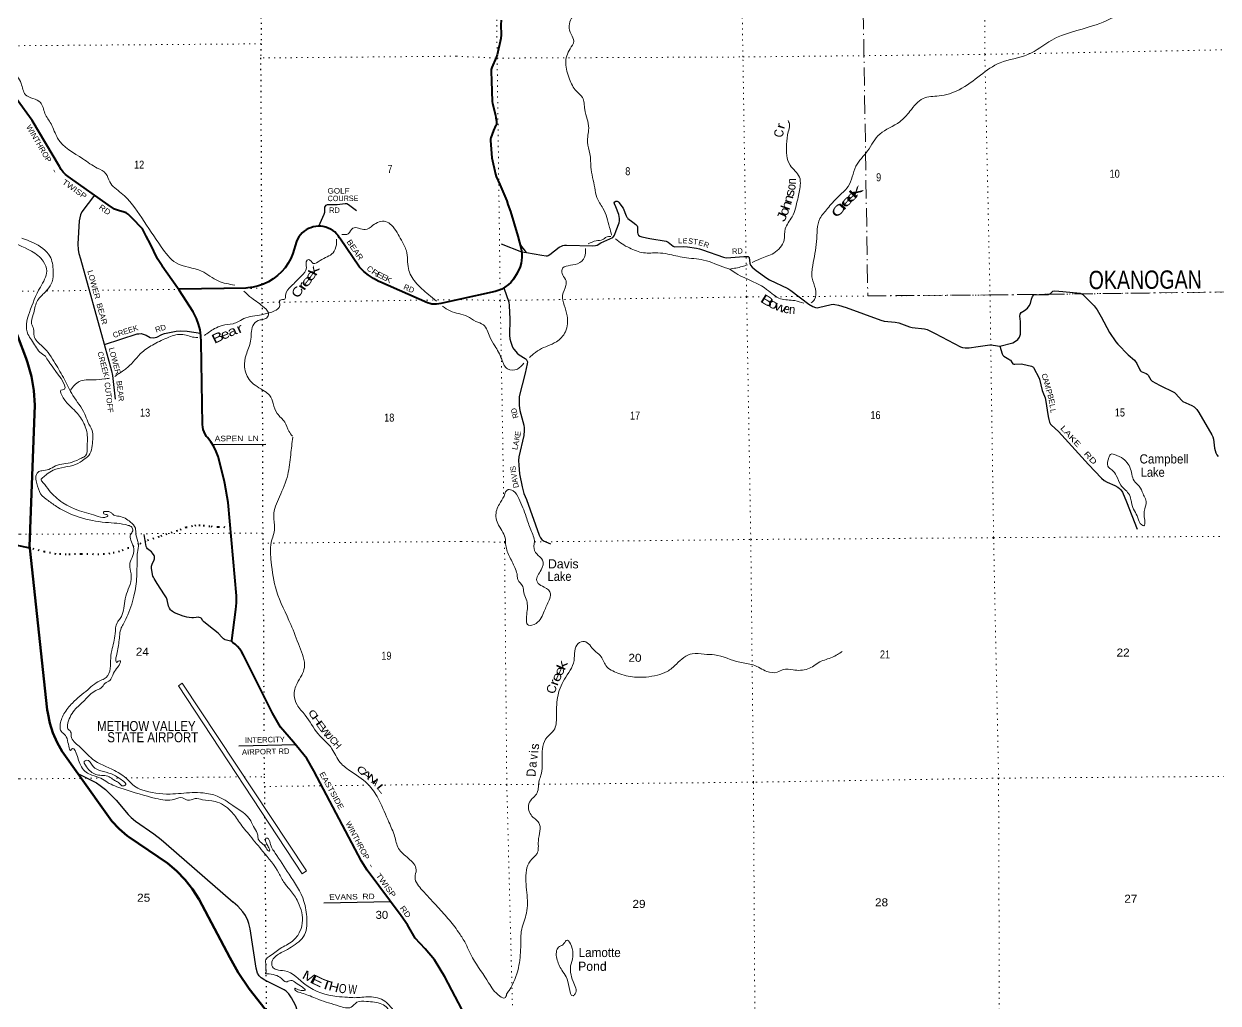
# Model space of a CAD drawing. Header units: feet. Extents: x 0 to 246606, y 183576 to 368785.
# Drawn here: x 204671 to 230778, y 335958 to 357362 of the extents above; entities that cross this region are included whole.
import ezdxf
from ezdxf.enums import TextEntityAlignment as Align

# ---------------------------------------------------------------- set-up
doc = ezdxf.new("R2010")
doc.units = ezdxf.units.FT
doc.header["$LTSCALE"] = 80
doc.linetypes.add('DOT_DASHED', pattern=[7.7, 5, -1.2, 0.3, -1.2])
doc.linetypes.add('DOTTED', pattern=[1.5, 0.3, -1.2])
for name, color, linetype, lineweight in [('23', 7, 'Continuous', 70), ('26', 7, 'Continuous', 40), ('29', 7, 'Continuous', 25), ('30', 7, 'Continuous', 25), ('36', 7, 'Continuous', 13), ('39', 7, 'Continuous', 13), ('41', 7, 'Continuous', 13), ('44', 7, 'DOT_DASHED', 13), ('53', 7, 'DOTTED', 40), ('6', 7, 'DOTTED', 25), ('7', 7, 'DOTTED', 13)]:
    doc.layers.add(name, color=color, linetype=linetype, lineweight=lineweight)
doc.layers.add('27', color=7, linetype='Continuous')

msp = doc.modelspace()

# ---------------------------------------------------------------- linework, layer by layer
at = {"layer": '23'}
for points in [[(204798.86, 345901.43), (204794.87, 345938.11), (204913, 349028.17), (204891.68, 349345.06), (204837.35, 349657.99), (204750.61, 349963.52), (204721.15, 350045.9), (203622.05, 352931.47)], [(205848.13, 340977.45), (205506.93, 341455.01), (205394.89, 341653.79), (205304.25, 341863.19), (205235.99, 342080.92), (205190.87, 342304.59), (205182.65, 342366.26), (204798.86, 345901.43)], [(209943.75, 335822.65), (209594.38, 336273.58), (209353.9, 336623.79), (209170.67, 336957.25), (208499.94, 338222.09), (208358.98, 338447.22), (208195.27, 338656.38), (208010.58, 338847.28), (207809.02, 339016.28), (206971.79, 339583.43), (206927.18, 339616.85), (206751.97, 339766.86), (206593.39, 339934.36), (205848.13, 340977.45)]]:
    msp.add_lwpolyline(points, dxfattribs=at)
at = {"layer": '26'}
for points in [[(215105.52, 357440.13), (215100.98, 357339.47), (215107.28, 357122.84), (215100.98, 357042.15), (215018, 356686.35), (214998.57, 356630.67), (214900.93, 356409.8), (214888.41, 356367.09), (214885.02, 356320.6), (214890.22, 356116.49), (214908.04, 355665.8), (214914.2, 355620.3), (214978.52, 355364.64), (214990.07, 355311.83), (215002.81, 355236.44), (215004.67, 355209.62), (215002.62, 355184.76), (214999.36, 355165.02), (214991.14, 355145.11), (214939.85, 355035.24), (214878.91, 354874.07), (214870.98, 354843.27), (214870.42, 354810.35), (214900.96, 354437.04), (214979.48, 354077.27), (214995.12, 354029.35), (215076.3, 353852.89), (215225.55, 353497.13), (215254.06, 353417.71), (215306.19, 353258.61), (215467.42, 352722.97), (215538.99, 352443.43), (215554.01, 352340.96), (215555.97, 352260.79), (215548.54, 352191.77), (215538.99, 352129.12), (215517.39, 352054), (215457.28, 351911.44), (215375.71, 351783.26), (215316.14, 351712.86), (215267.32, 351666.14), (215186.67, 351604.55), (215118.75, 351562.08), (215061.45, 351538.72), (214971.31, 351510.62), (214176.28, 351340.62)], [(208043.95, 351568.3), (208029.35, 351589.31), (207696.17, 352068.93), (207692.93, 352073.4), (207593.57, 352227.24), (207510.84, 352390.63), (207437.96, 352545.2), (207347.02, 352720.68), (207262.06, 352884.63), (207032.82, 353124.37), (206949.04, 353203.48), (206908.58, 353229.25), (206861.56, 353249.61), (206735.69, 353280.78), (206650.63, 353313.73), (206515.11, 353408.84), (205688.57, 353988.93), (205636.18, 354024.64), (205580.43, 354071.24), (205529.86, 354123.41), (205485.02, 354180.58), (205446.4, 354242.12), (204854.93, 355248.29), (204522.06, 355701.01)], [(214176.28, 351340.62), (213784.32, 351252.09), (213742.03, 351242.29), (213692.27, 351235.78), (213642.11, 351234.5), (213592.1, 351238.48), (213542.77, 351247.66), (213494.67, 351261.95), (212454.16, 351723.22), (212430.06, 351733.92), (212312.99, 351794.95), (212202.93, 351867.89), (212101.1, 351951.93), (212008.62, 352046.16), (211578.52, 352680.43), (211574.16, 352687.59), (211542.43, 352733.29), (211506.09, 352775.42), (211465.55, 352813.52), (211421.25, 352847.18), (211373.67, 352876.02), (211323.34, 352899.73), (211270.8, 352918.05), (211216.64, 352930.78), (211161.45, 352937.77), (211105.82, 352938.96), (211050.38, 352934.33), (210995.72, 352923.93), (210942.46, 352907.87), (210891.16, 352886.33), (210842.39, 352859.54), (210796.69, 352827.81), (210754.56, 352791.47), (210716.46, 352750.93), (210682.8, 352706.63), (210653.96, 352659.05), (210630.25, 352608.72), (210550.43, 352344.96), (210504.76, 352234.78), (210447.82, 352129.97), (210380.24, 352031.7), (210302.75, 351941.02), (210216.22, 351858.94), (210121.57, 351786.36), (210019.86, 351724.07), (209912.19, 351672.74), (209799.75, 351632.96), (209683.77, 351605.15), (209565.51, 351589.61), (209523.2, 351587.08), (208073.04, 351564.7), (208043.95, 351568.3)], [(214327.11, 335676.05), (213876.11, 336529.96), (213650.46, 336902.52), (213441.85, 337142.26), (213224.33, 337380.38), (213059.13, 337671.43), (212916.21, 337864.88), (212175.66, 338867.27), (212054.04, 339063.86), (211008.17, 341038.47), (210858.73, 341306.89), (210567.48, 341664.15), (210278.58, 341987), (210102.25, 342298.18), (209469.04, 343561.87), (209433.84, 343629.29), (209391.79, 343692.66), (209343.34, 343751.29), (209289.03, 343804.53), (209240.07, 343843.38), (209215.3, 343861.61), (209218.37, 343886.78), (209307.2, 344559.38), (209319.08, 344709.02), (209315.27, 344858.87), (209134.95, 346899.56), (209064.35, 347318.28), (209047.57, 347390.42), (208915.4, 347903.01), (208874.05, 348017.09), (208820.99, 348126.22), (208756.82, 348229.21), (208682.24, 348324.93), (208665.29, 348344.05), (208664.09, 348345.78), (208635.29, 348392.6), (208611.53, 348442.18), (208593.1, 348493.97), (208580.17, 348547.4), (208572.9, 348601.89), (208545.51, 350412.17), (208540.62, 350542.46), (208522.14, 350671.52), (208490.27, 350797.95), (208445.36, 350920.35), (208387.9, 351037.38), (208371.19, 351066.41), (208062.85, 351539.31), (208043.95, 351568.3)], [(204798.86, 345901.43), (204187.46, 346032.98)]]:
    msp.add_lwpolyline(points, dxfattribs=at)
at = {"layer": '29'}
for p, q in [((208793.83, 348169.82), (209958.54, 348177.37)), ((210623.02, 341602.08), (209372.04, 341573.11)), ((207778.93, 339438.44), (209247.36, 338167.34)), ((212687.77, 338174.09), (211228.57, 338144))]:
    msp.add_line(p, q, dxfattribs=at)
for points in [[(206215.52, 353619.1), (205937.47, 353251.33), (205908.4, 353191.53), (205880.64, 353056.02), (205849.19, 352551.97), (205858.28, 352422.57), (205871.26, 352342.16), (205910.47, 352229.81), (206429.14, 350362.73), (206583.04, 349780.3), (206605.91, 349677.93), (206666.27, 349160.69)], [(211119.51, 352938.67), (211238.26, 353199.52), (211249.11, 353243.98), (211249.43, 353356.96), (211262.9, 353380.18), (211282.22, 353398.58), (211305.2, 353411.46), (211333.22, 353416.73), (211521.25, 353417.63), (211693.27, 353435.39), (211731.24, 353432.98), (211767.77, 353416.98), (211940.29, 353285)], [(215656.41, 352365.57), (215997.31, 352304.31), (216089.86, 352293.18), (216117.61, 352295.32), (216134.89, 352302.39), (216171, 352323.1), (216374.55, 352481.29), (216425.1, 352506.85), (216452.86, 352517.54), (216487.02, 352526.08), (216529.51, 352527.97), (217112.39, 352510.7), (217166.05, 352515.4), (217204.49, 352528.22), (217285.26, 352573.77), (217546.12, 352696.6), (217569.63, 352719.46), (217584.57, 352742.96), (217622.38, 352848.83), (217686.27, 353014.98), (217693.48, 353057.06), (217691.34, 353106.2), (217675.06, 353196.08), (217611.51, 353362.29), (217580.3, 353428.84), (217577.66, 353448.39), (217588.85, 353471.58), (217612.33, 353486.54), (217644.36, 353486.54), (217668.28, 353471.93), (217680.66, 353458.76), (217771.79, 353334.53), (217836.54, 353166.03), (217851.49, 353139.33), (217864.3, 353120.09), (217877.11, 353108.34), (217985.44, 353027.61), (218045.8, 352979.07), (218077.83, 352947.02), (218086.3, 352926.42), (218082.36, 352803.49), (218090.64, 352769.68), (218109.86, 352744.03), (218133.35, 352724.8), (218179.07, 352708.29), (218355.64, 352674.73), (218712.02, 352612.63), (218753.51, 352594.2), (218868.39, 352501.29), (218893.52, 352490.83), (219090.98, 352496.64), (219175.38, 352491.91), (219373.96, 352459.86), (219437.97, 352445.94), (219502.84, 352426.39), (219965.44, 352261.14), (219997.47, 352252.59), (220031.8, 352251.18), (220409.66, 352275.09), (220467.24, 352279.3), (220506.73, 352276.57), (220514.21, 352270.75), (220527.02, 352253.66), (220539.6, 352130.03), (220554.78, 352091.27), (220591.08, 352046.4), (220675.85, 351970.98), (220913.43, 351801.39), (220973.3, 351764.35), (221370.47, 351576.32), (221435.87, 351535.44), (221833.48, 351235.35), (221919.25, 351182.1), (221976.9, 351160.74), (222013.2, 351156.46), (222041.11, 351159.97), (222320.69, 351229.11), (222363.39, 351233.38), (222401.99, 351229.94), (222482.97, 351214.15), (222649.93, 351163.24), (223407.56, 350882.96), (223480.42, 350863.73), (223719.32, 350844.5), (223800.64, 350828.34), (224032.75, 350741.24), (224090.86, 350726.98), (224357.16, 350697.86), (224417.56, 350679.98), (224595.64, 350592.74), (225143.57, 350304.98), (225192.69, 350290.03), (225250.36, 350280.47), (225337.89, 350281.48), (225531.02, 350310.95), (225787.33, 350345.08), (225831.14, 350346.65), (225858.9, 350342.37), (226008.32, 350316.23)], [(215101.88, 352555.06), (215549.91, 352380.63), (215656.41, 352365.57), (215509.82, 352557.37)], [(215165.91, 351591.57), (215269.85, 351280.88), (215281.77, 351204.98), (215290.88, 350911.04), (215286.88, 350556.48), (215295.48, 350478.56), (215316.83, 350406.98), (215344.59, 350318.31), (215360.61, 350282.53), (215378.76, 350254.21), (215423.6, 350200.79), (215454.56, 350167.15), (215498.54, 350130.68), (215632.86, 350051.22), (215649.89, 350034.3), (215669.16, 350006.35), (215673.43, 349991.4), (215677.7, 349972.17), (215673.9, 349931.94), (215628.88, 349727.81), (215498.35, 349219.53), (215494.84, 349171.85), (215500.49, 349017.61), (215515.46, 348914.34), (215603.97, 348591.4), (215609.39, 348534.72), (215609.39, 348474.89), (215597.82, 348361.69), (215494.09, 347899.05), (215485.75, 347822.17), (215487.68, 347715.29), (215509.05, 347526.43), (215560.3, 347245.22), (215584.24, 347154.95), (215603.01, 347099.93), (215660.37, 346962.75), (215938.74, 346187.49), (215966.07, 346127.49), (215993.76, 346092.46), (216030.06, 346064.69), (216180.7, 345997.83)], [(226008.32, 350316.23), (226288.28, 350386.98), (226352.16, 350423.56), (226403.41, 350462.02), (226437.57, 350513.3), (226456.91, 350578.9), (226460.17, 350858.92), (226446.11, 350974.83), (226451.43, 351013.89), (226476.01, 351051.75), (226545.13, 351093.87), (226608.4, 351150.04), (226646.83, 351197.05), (226673.9, 351250.94), (226700.55, 351348.03), (226723.71, 351406.45), (226751.6, 351437.44), (226868.72, 351449.3), (227069.63, 351449.18), (227112.33, 351466.27), (227167.85, 351517.56), (227206.29, 351526.1), (227381.38, 351513.28), (227761.47, 351474.82), (227821.48, 351449.76), (228068.54, 351199.75), (228137.28, 351109.45), (228224.41, 350958.41), (228406.29, 350616.75), (228539.23, 350415.35), (228585.69, 350359.46), (228811.14, 350131.47), (228948.7, 350009.04), (229004.61, 349939.05), (229066.14, 349798.58), (229078.95, 349781.49), (229096.58, 349767.23), (229208.64, 349720.6), (229228.42, 349704.56), (229247.64, 349685.33), (229308.07, 349585.15), (229320.24, 349568.89), (229339.46, 349552.86), (229498.3, 349463.18), (229824.17, 349301.8), (229855.57, 349273.26), (229975.78, 349134.06), (230008.07, 349110.42), (230205.84, 349020.79), (230255.51, 348990.9), (230285.4, 348963.13), (230311.02, 348935.35), (230358.16, 348868.02), (230641.99, 348379.8), (230661.21, 348337.07), (230675.66, 348286.74), (230701.31, 348089.73), (230725.27, 347984.51), (230748.33, 347943.41), (230780.79, 347905.46)], [(206433.29, 350356.75), (207145.83, 350586.4), (207186.3, 350590.09), (207235.63, 350590.97), (207341.39, 350558.33), (207429.07, 350509.11), (207502.31, 350496.31), (207579.89, 350512.79), (207688.85, 350575.81), (207745.42, 350593.77), (208002.91, 350645.3), (208087.75, 350652.56), (208239.55, 350644.84), (208532.16, 350601.51)], [(226008.32, 350316.23), (226055.45, 350150), (226071.46, 350122.77), (226096.02, 350098.72), (226201.26, 350037.19), (226228.41, 350020.2), (226236.95, 350011.12), (226275.39, 349951.29), (226294.07, 349933.86), (226310.62, 349924.05), (226330.91, 349921.37), (226472.17, 349928.53), (226512.41, 349923.51), (226700.32, 349880.77), (226715.27, 349874.9), (226728.08, 349867.95), (226735.56, 349861.01), (226742.53, 349852.09), (226867.95, 349621.17), (226876.44, 349594.31), (226932.01, 349351.41), (226944.03, 349311.33), (226995.01, 349186.88), (227003.43, 349151.1), (227060.44, 348777.32), (227077.23, 348711.47), (227094.31, 348655.92), (227114.6, 348616.39), (227134.49, 348589.12), (227288.6, 348450.48), (227946.25, 347733.39), (228230.33, 347431.04), (228290.13, 347382.13), (228352.05, 347345.56), (228520.66, 347268.83), (228582.67, 347232.32), (228618.97, 347204.54), (228653.13, 347174.62), (228686.94, 347128.36), (228773.5, 346918.19), (229010.45, 346315.53)], [(209215.3, 343861.61), (209097.15, 343888.9), (209069.45, 343898.67), (209053.71, 343907.37), (209037.42, 343919.32), (208991.27, 343963.86), (208933.17, 344031.23), (208917.42, 344046.43), (208717.62, 344202.88), (208600.34, 344299.59), (208582.96, 344315.87), (208553.64, 344361.52), (208543.87, 344372.37), (208529.75, 344381.08), (208504.78, 344389.76), (208477.63, 344391.94), (208439.62, 344389.76), (208378.81, 344381.06), (208339.71, 344379.99), (208287.59, 344385.41), (208233.29, 344394.12), (208179, 344407.14), (208155.11, 344415.85), (207966.16, 344489.71), (207916.75, 344517.97), (207892.86, 344536.44), (207874.95, 344554.9), (207854.85, 344587.5), (207835.85, 344637.47), (207801.1, 344776.54), (207786.99, 344813.5), (207744.64, 344885.19), (207583.92, 345132.91), (207516.05, 345241.58), (207501.93, 345268.74), (207492.7, 345293.7), (207457.95, 345458.85), (207457.96, 345478.43), (207461.22, 345507.77), (207475.33, 345554.46), (207516.06, 345650.1), (207523.11, 345671.8), (207525.83, 345706.6), (207523.66, 345725.07), (207518.76, 345741.33), (207483.48, 345794.61), (207457.95, 345823.91), (207375.42, 345889.09), (207358.06, 345910.87), (207345.02, 345941.25), (207297.24, 346202)], [(205848.13, 340977.45), (206254.75, 340769.61), (206341.62, 340717.46), (206454.56, 340630.54), (206684.78, 340395.86), (206949.74, 340078.6), (207019.24, 340013.41), (207110.46, 339935.18), (207514.42, 339657.04), (207670.8, 339535.36), (207778.93, 339438.44)], [(210657.2, 335595.31), (210635.38, 335823.92), (210624.53, 335873.89), (210609.33, 335913), (210522.44, 336071.63), (210460.55, 336160.73), (210405.17, 336217.22), (210357.38, 336249.82), (209936.04, 336462.77), (209858.95, 336510.58), (209814.42, 336554.04), (209775.32, 336614.88), (209749.26, 336719.18), (209618.95, 337579.68), (209588.55, 337697.02), (209566.83, 337762.21), (209514.7, 337870.86), (209458.23, 337953.43), (209349.64, 338075.12), (209247.36, 338167.34)]]:
    msp.add_lwpolyline(points, dxfattribs=at)
at = {"layer": '36'}
msp.add_lwpolyline([(208052.11, 342893.87), (208129.05, 342949.97), (210850.38, 338847.05), (210756.5, 338781.35), (208051.64, 342893.87)], dxfattribs=at)
at = {"layer": '39'}
for points in [[(220030.79, 368526.78), (219634.43, 368071.58), (218637.64, 366984.29), (218286.28, 366563.33), (217865.86, 366057.77), (217592.86, 365515.26), (217160.45, 365046.12), (216878.69, 364847.18), (216523.56, 364494.94), (216398.95, 364162.01), (216274.42, 363849.28), (216386.7, 363614.42), (216554.07, 363508.68), (216855.86, 363141.73), (217188.22, 362837.3), (217321.31, 362753.92), (217295.98, 362479.2), (217117.88, 361906), (216917.91, 361429.88), (216792.27, 360832.22), (216824.66, 360324.88), (216908.26, 359993.14), (216872.65, 359671.98), (216862.05, 359546.73), (216930.78, 359029.14), (216942.89, 358505.71), (216851.48, 357873.57), (216806.22, 357673.69), (216641.74, 357484.38), (216592.58, 357318.87), (216634.32, 357134.82), (216692.34, 356981.01), (216610.84, 356817.65), (216516.62, 356500.76), (216600.17, 356154.87), (216750.75, 355889.56), (216879.59, 355753.65), (216931.12, 355490.75), (217018.47, 355080.19), (216991, 354775.16), (217046.62, 354524.36), (217067.72, 354233.28), (217150.85, 353778.28), (217196.52, 353567.94), (217329.02, 353333.01), (217474.96, 352914.13), (217519.83, 352745.9)], [(230584.67, 358708.53), (230359.05, 358390.14), (230124.07, 358265.78), (229778.04, 358174.19), (229383.15, 357995.9), (229063.27, 357871.87), (228639.7, 357594.67), (228030.14, 357316.19), (227143.53, 357008.49), (226618.73, 356691.27), (226011.58, 356511.8), (225583.99, 356240.68), (225115.79, 355923.24), (224676.6, 355787.56), (224330.71, 355732.34), (224040.54, 355452.6), (223819.31, 355223.1), (223381.61, 354952.02), (223113.35, 354587.32), (222861.36, 354248.82), (222687.8, 353804.94), (222464.55, 353577.47), (222237.16, 353323.75), (222074.59, 353108.16), (221999.87, 352607.31), (221916.96, 352082.23), (221903.73, 351801.39), (221973.58, 351568.73), (221954.49, 351338.43), (221884.19, 351265.3)], [(204112.96, 356883.48), (204126.12, 356850.25), (204425.41, 356334.47), (204610.6, 356061.85), (204704.55, 355814.4), (205031.92, 355646.6), (205131.85, 355405.28), (205263.94, 355178.5), (205409.22, 354864.97), (205962.35, 354410.9), (206275.97, 354210.6), (206465.39, 354087.6), (206546.38, 353908.7), (206799.93, 353663.2), (207247.03, 353122.94), (207673.01, 352491.48), (208000.63, 352137.74), (208556.49, 351956.55), (208920.79, 351742.72), (209281.45, 351654.21)], [(220595.41, 352143.89), (220765.27, 352226.21), (221062.92, 352350.32), (221288.42, 352636.38), (221315.66, 352882.81), (221466.27, 353144.92), (221587.06, 353534.45), (221644.84, 353837.34), (221625.31, 354013.23), (221420.13, 354272.7), (221343.06, 354723.63), (221382.56, 355004.37), (221409.41, 355151.78), (221377.45, 355248.9)], [(203713.36, 354177.03), (203719.2, 353771.1), (203739.53, 353429.78), (203855.95, 353162.38), (204286.17, 352680.54), (204835.25, 352392.15), (205094.55, 352172.99), (205169.92, 351957.65), (205030.7, 351610.33), (204792.98, 351055.65), (204727.4, 350800.19), (204760.37, 350582.3), (204838.72, 350453.91), (205017.75, 350189.3), (205140.13, 350095.8)], [(211621.56, 352758.92), (211759.26, 352775.83), (211860.84, 352896.32), (212133.98, 352867.31), (212300.55, 352960.3), (212578.39, 353042.52), (212710.75, 352959.24), (212922.86, 352632.38), (213032.76, 352403.31), (213077.95, 352011.76), (213231.06, 351718.54), (213521.35, 351443.17), (213688.02, 351301.65)], [(217008.14, 352551.53), (217182.71, 352620.25), (217324.32, 352645.96), (217403.38, 352702.23), (217499.18, 352715.97)], [(204625.63, 352680.64), (205087.13, 352449.8), (205238.65, 352285.92), (205311.37, 351957.36), (205287.94, 351724.64), (205186.96, 351555.65), (205027.33, 351389.98), (204955.81, 351290.07), (204876.38, 351010.18), (204840.49, 350805.61), (204882.23, 350696.98), (204892.23, 350539.45), (205078.9, 350311.32), (205358.25, 349938.79), (205556.47, 349591.55), (205742.64, 349238.1), (206002.16, 348835.02), (206068.94, 348662.01), (206162.12, 348477.21), (206162.13, 348145.74), (206115.84, 347965.29), (205992.04, 347844.53), (205799.42, 347733.03), (205309.96, 347605.79), (205169.58, 347519.19), (205081.57, 347445.35), (205045.63, 347410.55), (205084.88, 347340.29), (205224.43, 347164.13), (205518.66, 346896.89), (206294.22, 346595.1), (206490.27, 346591.43), (206508.23, 346609.84), (206465.41, 346641.66), (206418.77, 346655.23), (206408.27, 346687.44), (206460.58, 346706.27), (206584.21, 346675.45), (206635.34, 346625.54), (206750.84, 346598.65), (207000.89, 346474.37), (207107.58, 346342.28), (207119.41, 346200.94), (207174.48, 345993.44), (207154.55, 345805.23), (207146.1, 345669.71), (207140.1, 345334.12), (207090.64, 344917.16), (206940.82, 344444.4), (206854.13, 344263.46), (206800.86, 344157.71), (206749.96, 343857.96), (206693.08, 343552.07), (206682.27, 343444.81), (206692.91, 343400.48), (206734.99, 343429.29), (206779.34, 343437.91), (206769.96, 343379.19), (206696.51, 343271.17), (206613.39, 343128.67), (206554.11, 343018.81), (206443.91, 342942.68), (206360.19, 342848.68), (206243.73, 342788.65), (205999.74, 342581.53), (205776.16, 342358.49), (205624.52, 342035.28), (205631.59, 341952.5), (205692.97, 341890.59), (205706.3, 341791.72), (205878.69, 341573.52), (206169.06, 341292.08), (206653.05, 341039.28), (206932.18, 340850.68), (207087.58, 340700.99), (207250.19, 340622.13), (207865.6, 340528.58), (208350.18, 340558.75), (208588.7, 340551.56), (208898.69, 340482.58), (209236.58, 340280.55), (209628.66, 339943.76), (209711.49, 339779.04), (209781.98, 339632.36), (209795.22, 339541.57), (209897.57, 339433.67), (209983.78, 339323.56), (210020.64, 339283.59), (210042.86, 339283.86), (210038.33, 339324.23), (209990.7, 339418.64)], [(208617.95, 350549.09), (208838.55, 350700.82), (209003.4, 350769.53), (209242.92, 350808.68), (209366.04, 350856.82), (209522.66, 350937.56), (209722.21, 350978.4), (209913.72, 351015.1), (210147.23, 351086.67), (210262.98, 351205.31), (210271.65, 351322.64), (210374.39, 351348.15), (210389.59, 351427.16), (210512.43, 351626.73), (210737.96, 351855.86), (210846.93, 352033.03), (210865.16, 352194.94), (210897.31, 352209.48), (210995.3, 352127.81), (211146.08, 352190.29), (211428.92, 352359.48), (211503.55, 352536.23), (211505.64, 352658.03)], [(215723.84, 350073.3), (215772.04, 350113.98), (215942.34, 350240.62), (216310.93, 350412.95), (216507.87, 350632.44), (216545.62, 350983.9), (216483.86, 351214.52), (216448.31, 351428.86), (216519.91, 351646.82), (216524.34, 351745.82), (216452.06, 351871.4), (216436.37, 351996.75), (216770.4, 352118.7), (216928.64, 352263.57), (216945.54, 352454.5)], [(217604.96, 352660.64), (217746.45, 352553.36), (217907.83, 352465.83), (218218.72, 352359.52), (218532.04, 352356.26), (218748.24, 352331.16), (219103.72, 352254.99), (219530.04, 352200.77), (220012.5, 352027.1), (220104.86, 351999.27)], [(220101.34, 352000.48), (220372.45, 352058.01), (220488.36, 352094.56)], [(221720.86, 351254.96), (221521.79, 351313.87), (221212.66, 351353.48), (220908.22, 351558.78), (220434.14, 351809.21), (220232.39, 351911.05), (220102.69, 352000.77)], [(209479.66, 351521.74), (209646.68, 351371.6), (209926.06, 351162.79), (210018.97, 351000.21), (209959.3, 350922.68), (209792.13, 350878.2), (209678.35, 350763.62), (209627.9, 350427.49), (209528.55, 350125.13), (209493.37, 349861.95), (209624.4, 349556.33), (209934.28, 349331.73), (210042.44, 349244.12), (210121.38, 349067.22), (210208.95, 348845.96), (210372.9, 348657.97), (210464.26, 348456.97), (210544.38, 348348.81)], [(213821.55, 351193.57), (213990.44, 351087.11), (214177.91, 351030.07)], [(214177.91, 351030.07), (214366.4, 350968.25), (214547.91, 350860.43), (214715.4, 350782.98), (214853.85, 350519.74), (214966.3, 350325.3), (215116.77, 350033.71), (215243.28, 349819.01), (215459.58, 349818.16), (215598.53, 349949.7)], [(206657.69, 349656.63), (206751.11, 349719.32), (206939.4, 349855.02), (207256.63, 350186.32), (207517.17, 350361.3), (207836.6, 350512.74), (208147.03, 350573.13), (208430.72, 350507.87), (208470.67, 350508.2)], [(205140.13, 350095.8), (205315.04, 349837.21), (205514.76, 349366.69), (205512.74, 349366.67), (205652.18, 349034.88), (205799.39, 348893.18), (205967.95, 348658.76), (206056.26, 348376.88), (206055.52, 348106.03), (206017.36, 347921.64), (205931.11, 347870.06), (205726.07, 347782.67), (205363.38, 347699.41), (205216.78, 347624.86), (205059.54, 347594.65), (204983.12, 347565.42), (204932.12, 347439.48), (204955.87, 347314.46), (205037.4, 347091.11), (205200.88, 346941.52), (205406.71, 346798.51), (205882.23, 346577.94), (206457.45, 346465.72), (206953.29, 346401.03), (207028.54, 346361.53), (207049.75, 346278.92), (207004.25, 346199.54), (207009.8, 346076.32), (207064.13, 345929.43), (207054.32, 345739.33), (206987.63, 345574.8), (207003.95, 345397.14), (207008.81, 345164.76), (206932.58, 344953.63), (206878.56, 344744.79), (206776.12, 344363.56), (206708.51, 344273.81), (206667.03, 344030.76), (206592.7, 343664.03), (206565.12, 343441.36), (206547.65, 343216.8), (206428.48, 343047.59), (206372.18, 343024.67), (206065.67, 342808.7), (205731.78, 342517.62), (205546.78, 342278.89), (205463.04, 342021.18), (205472.28, 341926.3), (205556.3, 341830.31), (205626.64, 341695.75), (205703.86, 341494.58), (205707.83, 341500.69), (205928.62, 341125.43), (206157.14, 340944.29), (206349.98, 340871.87), (206494.51, 340784.7), (206837.75, 340641.35), (207553.56, 340433.82), (207968.02, 340414.63), (208141.42, 340445.04), (208251.16, 340393.83), (208414.41, 340428.16), (208574.34, 340403.84), (208849.62, 340364.76), (209197.68, 340156.79), (209382.6, 339906.4), (209616.54, 339612.15), (209895.48, 339273.98), (210244.78, 338799.23), (210364.6, 338584.43), (210479.44, 338446.37), (210641.96, 338209.86), (210762.52, 337768.7), (210706.87, 337527.5), (210541.75, 337315.28), (210275.02, 337150.33), (210032.64, 336977.6), (209962.74, 336910.05), (209960.02, 336789.35), (209962.64, 336668.54), (209967.9, 336634.4), (209949.52, 336597.63), (209976.67, 336596.94), (210162.88, 336570.91), (210301.18, 336497.82), (210397.07, 336422.19), (210507.82, 336453.86), (210613.52, 336402.6), (210762.23, 336303.35), (210823.63, 336239.43), (210759.08, 336230.55)], [(205686.57, 349355.06), (205882.33, 349547.02), (206189.05, 349581.09), (206437.33, 349602.31), (206543.83, 349617.7)], [(210548.7, 348326.63), (210504.85, 347946.12), (210439.47, 347508.75), (210259.45, 347027.54), (210133.19, 346611.66), (210152.71, 346337.02), (210077.72, 346024.84), (210076.84, 345600.39), (210191.6, 344973.21), (210505.75, 344233.26), (210695.49, 343752.52), (210802.14, 343293), (210745.6, 343124.55), (210642.69, 342947.46), (210581.27, 342681.94), (210642.33, 342480.57), (210820.89, 342254.36), (211100.68, 341845.46), (211403.71, 341519.71), (211585.18, 341220.77), (211836.24, 341013.64), (212227.95, 340707.16), (212435.92, 340388.34), (212651.88, 339911.96), (212774.86, 339604.22), (212862.95, 339340.53), (213077.79, 339120.82), (213246.52, 338872.26), (213222.28, 338706.23), (213381.28, 338427.23), (213680.29, 338099.41), (213942.49, 337807.52), (214172.45, 337509.18), (214311.47, 337296.15)], [(228456.34, 347967.98), (228666.82, 347881.22), (228863.95, 347631.88), (228961.88, 347344.55), (229054.52, 347255.27), (229136.75, 347087.22), (229158.79, 347036.61), (229206.85, 346919.22), (229173.9, 346763.75), (229172.91, 346511.15), (229156.27, 346391.99), (229111.87, 346410.35), (229023.54, 346568.32), (228889.29, 346871.97), (228873.47, 346962.97), (228819.41, 347096.55), (228648.31, 347281.12), (228552.09, 347489.64), (228457.55, 347611.26), (228368.94, 347696.48), (228387.86, 347882.32), (228422.49, 347950.89), (228457.15, 347967.64)], [(215167.83, 347042.2), (215257.26, 347183.85), (215366.31, 347155.13), (215488.96, 346986.92), (215653.16, 346586.16), (215751.11, 346302.87), (215830.92, 346033.79), (215820.43, 345936.83), (215882.46, 345774.92), (216011.32, 345643.06), (215978.14, 345426.97), (215884.22, 345188.89), (215914.32, 345132.19), (216045.41, 345052.86), (216186.33, 344904.79), (216151.43, 344765.49), (216047.4, 344527.45), (215866.43, 344257.38), (215700.52, 344217.62), (215669.26, 344496.61), (215654.22, 344785.64), (215598.19, 344933.38), (215576.48, 345066.84), (215467.9, 345216.8), (215456.11, 345301.72), (215420.27, 345443.32), (215293.93, 345702.48), (215206, 345963.5), (215192.5, 346129.26), (215029.98, 346443.12), (215006.88, 346740.27), (215065.99, 346863.3), (215167.83, 347042.2)], [(222561.22, 343642.92), (222346.46, 343518.48), (222071.13, 343414.49), (221939.4, 343330.13), (221809.77, 343263.96), (221486.24, 343240.98), (221272, 343249.91), (221140.38, 343191.83), (220916.06, 343208.88), (220615.41, 343349.5), (220322.52, 343409.26), (219769.27, 343571.08), (219544.93, 343584.09), (219282.18, 343595.23), (218935.63, 343370.27), (218734.87, 343207.38), (218520.28, 343127.4), (218022.83, 343084.9), (217653.23, 343171.23), (217393.11, 343337.96), (217270.65, 343554.67), (217141.71, 343666.32), (216926.17, 343861.17), (216786.51, 343817.26), (216698.15, 343447.81), (216486.31, 343036.4), (216337.17, 342634.85), (216315.33, 342216.64), (216257.59, 341925.87), (216107.4, 341770.87), (215998.56, 341336.83), (215974.77, 340938.83), (215935.91, 340821.78), (215890.4, 340555.21), (215725.84, 340347.72), (215757.11, 340070.75), (215928.27, 339900.33), (215918.63, 339502.27), (215889.25, 339225.54), (215737.01, 339064.48), (215657.39, 338864.74), (215665.58, 338373.65), (215657.78, 337927.09), (215553.3, 337573.87), (215531.54, 337177.88), (215481.28, 336731.48), (215281.35, 336236.6), (215224.32, 336154.55)], [(206588.41, 340872.76), (206472.56, 340927.93), (206333.01, 340938.36), (206213.44, 340967.21), (206015.1, 341158.82), (205989.89, 341237.34), (206036.01, 341266.2), (206187.17, 341132.63), (206354.07, 341033.61), (206585.23, 340967.71), (206754.07, 340874.78), (206856.03, 340799.22), (206899.19, 340739.11), (206845.06, 340704.09), (206741.11, 340777.6), (206651.6, 340827.04), (206588.41, 340872.76)], [(209990.7, 339418.64), (209951, 339525.28), (209960.66, 339561.78), (209992.96, 339564.19), (210052.91, 339453.76), (210164.65, 339238.86), (210467.31, 338777.69), (210793.85, 338181.39), (210857.13, 337798.15), (210785.07, 337411.23), (210639.34, 337265.95), (210298.33, 337061.69), (210106.38, 336895.63), (210108.16, 336750.13), (210189.69, 336692.51), (210367.84, 336664.37), (210842.48, 336350.82), (211515.61, 336102.27), (211742.88, 336084.92), (211898.57, 336076.71), (212227.68, 336096.9), (212562.27, 335999.93), (212689.06, 335876.16), (212917.33, 335549.5), (213025.25, 335316.37), (213130.71, 335119.58), (213304.17, 334814.48), (213359.36, 334596.87), (213336.38, 334493.51), (213378.27, 334207.02), (213376.27, 334204.97), (213305.89, 333846.37), (213108.2, 333488.23), (212853.89, 333299.18), (212489.97, 333151.23), (212242.23, 333085.55), (211973.29, 333102.48), (211741.94, 333018.81), (211430.49, 332875.55), (211210.33, 332703.08), (211082.93, 332545.9), (211049.62, 332460.6), (211075.74, 332307.31), (211230.2, 332068.68), (211319.67, 331857.55), (211306.77, 331259.13), (211276.99, 331050.59), (211271.45, 330842.34), (211184.43, 330687.67), (211199.14, 330475.63), (211400.43, 329877.81), (211906.87, 329275.62), (212399.1, 328679.33), (212609.1, 328526.26), (212874.19, 328163.67), (213078.57, 327808.42), (213036.9, 327745.25), (213048.71, 327605.94), (213116.49, 327350.08), (213259.98, 326686.87), (213331.09, 326323.93), (213353.94, 325776.48), (213332.05, 325252.73), (213458.38, 324835.89), (213793.44, 324534.79), (214022.37, 324485.03), (214145.07, 324531), (214284.42, 324702.48), (214431.69, 324816.67)], [(216366.96, 336798.72), (216311.43, 337073.76), (216360.37, 337182.69), (216455.58, 337234.86), (216528.73, 337329.55), (216675.16, 337040), (216631.84, 336815.86), (216678.84, 336427.68), (216720.24, 336158.76), (216675.61, 336118.52), (216589.39, 336298.71), (216523.58, 336529.34), (216431.19, 336681.26), (216366.96, 336798.72)], [(214311.47, 337296.15), (214481.5, 336949.63), (214831.1, 336402.64), (215078.61, 336110.67), (215187.61, 336071.85), (215224.32, 336154.55)], [(210759.08, 336230.55), (210641.46, 336265.5), (210592.8, 336279.05), (210597.11, 336256.87), (210672.58, 336199.18), (210818.61, 336154.48), (211117.05, 336038.87), (211563.37, 335892.74), (211824.31, 335869.65), (211950.28, 335978.31), (212158.18, 335997.01), (212496.36, 335936.47), (212614.58, 335853.02), (212711.55, 335688.47), (212863.6, 335482.15), (212909.38, 335207.83), (213009.22, 334974.59), (213147.25, 334757.99), (213195.27, 334465.51), (213264.61, 334248.07), (213285.04, 334064.4), (213210.96, 333843.19), (213034.11, 333598.49), (212780.05, 333389.23), (212395.48, 333277.41), (211851.38, 333157.58), (211402.6, 333008.6), (211115.64, 332845.43), (211004.55, 332676.32), (210958.71, 332459.49), (210978.79, 332304.11), (211131.55, 332039.18), (211190.59, 331837.79), (211169.63, 331402.98), (211125.37, 331056.82), (211104.06, 330816.05), (211122.91, 330595.97), (211150.46, 330325.47), (211264.4, 329930.72), (211428, 329605.29), (211701.07, 329250.88), (211954.01, 328890.16), (212437.69, 328497.89), (212741.24, 328129.71), (212909.03, 327792.2), (212990.07, 327443.53), (213074.96, 326945.34), (213088.03, 326537.23), (213136.35, 326386.23), (213201.17, 326372.87), (213248.18, 326328.98), (213267.25, 326256.45), (213274.77, 326137.3), (213248.12, 325672.11), (213223.84, 325344.38), (213257.42, 325075.98), (213375.84, 324810.63), (213522.1, 324582.01), (213693.41, 324452.72), (213993.77, 324345.23), (214222.49, 324313.66), (214436.01, 324356.79)]]:
    msp.add_spline(points, degree=3, dxfattribs=at)
at = {"layer": '44'}
msp.add_lwpolyline([(214904.38, 368478.5), (214903.99, 367248.61), (220295.85, 367135.37), (220297.67, 361905.58), (222951.91, 361955.6), (223119.83, 351418.78), (225791.38, 351436.16), (231092.24, 351502.44), (231206.84, 346161.06), (236549.98, 346251.13), (236567.4, 340914.37), (236631.79, 335617.45), (241966.79, 335691.38), (242026.56, 330289.59), (245007.09, 330336.27)], dxfattribs=at)
at = {"layer": '53'}
msp.add_lwpolyline([(209064.94, 346357.49), (208909.98, 346362.05), (208736.8, 346375.73), (208522.6, 346398.53), (208431.45, 346398.53), (208358.53, 346384.85), (208221.8, 346352.93), (208025.83, 346284.52), (207624.77, 346152.27), (207337.65, 346056.51), (207187.25, 345992.66), (206954.82, 345901.46), (206763.4, 345828.49), (206549.2, 345782.89), (206312.21, 345764.65), (205920.27, 345773.77), (205596.69, 345764.65), (205373.37, 345773.77), (205122.71, 345823.93), (204798.86, 345901.43)], dxfattribs=at)
at = {"layer": '6'}
msp.add_line((209934.18, 340022.84), (209939.49, 339378.77), dxfattribs=at)
for points in [[(209832.69, 360626.73), (209857.68, 356926.3), (209845.29, 356616.91), (209872.41, 351584.56), (209876.21, 351273.35), (209891.33, 346230.75), (209898.03, 346012.54), (209917.64, 341835.2)], [(209920.01, 341330.97), (209922, 340907.4), (209928.66, 340693.23), (209932.43, 340236.12)], [(209940.88, 339209.41), (209970.53, 335610.54), (209967.23, 335384.13), (210019.78, 330255.07), (210048.68, 324911.49), (210082, 322437.01)]]:
    msp.add_lwpolyline(points, dxfattribs=at)
at = {"layer": '7'}
for p, q in [((214125.1, 356655.94), (209847.31, 356616.93)), ((205170.65, 351523.61), (206122.38, 351535.95)), ((206387.19, 351539.38), (209872.41, 351584.56)), ((209876.21, 351273.35), (214176.33, 351335.11)), ((209891.33, 346230.75), (207120.68, 346217.99)), ((214227.21, 346050.01), (209898.03, 346012.54)), ((206576.65, 340876.66), (206741.99, 340878.18)), ((206894.24, 340879.58), (209359.7, 340902.23)), ((209487.64, 340903.41), (209922, 340907.4)), ((209928.66, 340693.23), (211214.58, 340708.35)), ((211475.66, 340711.42), (212263.2, 340720.68)), ((212556.93, 340724.14), (214278.31, 340744.38))]:
    msp.add_line(p, q, dxfattribs=at)
for points in [[(214904.38, 368478.5), (214903.99, 367248.61), (214960.89, 361890.26), (215017.12, 356613.77), (215085.39, 351317.03), (215160.56, 347026.06)], [(225650.95, 362001.66), (225678.75, 356694.98), (225791.65, 351436.46), (225870, 346131.6), (225978.86, 340875.11), (225996.3, 335501.78), (226085.16, 330299.94)], [(220735.86, 331048.04), (220651.98, 335480.15), (220619.56, 340787.13), (220561.42, 346091.92), (220470.93, 351392.78), (220390.33, 356639.05), (220332.19, 359943.97)], [(209857.68, 356926.3), (204493.45, 356885.05), (204486.83, 356885.02)], [(214125.1, 356655.94), (215017.12, 356613.77), (220390.33, 356639.05), (225678.75, 356694.98), (231015.88, 356797.19), (236367.23, 356919.56), (241724.61, 357033.82)], [(241786.77, 351722.95), (236445.52, 351598.53), (231092.24, 351502.44), (225791.65, 351436.46), (221046.65, 351397.51)], [(185230.72, 351492.13), (188538.31, 351455.45), (193886.33, 351500.53), (199222.82, 351496.97), (204514.59, 351515.1), (204984.31, 351521.19)], [(220745.55, 351395.03), (220470.93, 351392.78), (215085.39, 351317.03), (214176.33, 351335.11)], [(207007.79, 346217.47), (204575.39, 346206.26), (200485.04, 346159.42)], [(215837.28, 346039.62), (220561.42, 346091.92), (225870, 346131.6), (231206.84, 346161.06), (236549.98, 346251.13), (241830.62, 346383.87)], [(214227.21, 346050.01), (215177.97, 346032.32), (215193.39, 346032.49)], [(215175.42, 346177.86), (215177.97, 346032.32), (215228.04, 340733.63), (215363.01, 335432.59), (215470.09, 330236.73)], [(241910.86, 341044.65), (236567.54, 340908.11), (231277.34, 340916.85), (225978.86, 340875.11), (220619.56, 340787.13), (215228.04, 340733.63), (214278.31, 340744.38)], [(183667.67, 340739.24), (188571.96, 340759.9), (193909.95, 340798.8), (199258.14, 340829.74), (204569.99, 340858.22), (206336.37, 340874.45)]]:
    msp.add_lwpolyline(points, dxfattribs=at)

# ---------------------------------------------------------------- texts
at = {"layer": '27'}
for s, rotation, width, p in [('WINTHROP', 300.449, 1.05, (204715.12, 355111.21)), ('-', 300.449, 1.6, (205274.66, 354159.35)), ('TWISP', 324.407, 1.2, (205496, 353880.1)), ('RD', 324.938, 1.15, (206298.6, 353327.52)), ('BEAR', 304.141, 1.15, (211718.78, 352598.31)), ('EASTSIDE', 299.106, 1.15, (211125.59, 340972.79)), ('WINTHROP', 297.908, 1.05, (211697.7, 339890.46)), ('-', 301.743, 1.6, (212196.27, 338967.01)), ('TWISP', 306.456, 1.2, (212356.91, 338744.4)), ('RD', 306.457, 1.2, (212882.42, 338031.95))]:
    msp.add_text(s, height=120, rotation=rotation, dxfattribs=dict(at, width=width)).set_placement(p)
msp.add_text('C', height=120, rotation=315.06, dxfattribs=at).set_placement((212194.68, 351963.25), align=Align.CENTER)
for s, rotation, width, p in [('R', 322.805, 1.45, (212321.89, 351872.04)), ('E', 331.009, 1.3, (212424.72, 351819.39)), ('E', 333.009, 1.25, (212527.87, 351769.74)), ('K', 331.092, 1.25, (212615.7, 351720.72))]:
    msp.add_text(s, height=120, rotation=rotation, dxfattribs=dict(at, width=width)).set_placement(p, align=Align.CENTER)
msp.add_text('RD', height=120, rotation=336.092, dxfattribs=at).set_placement((212956.41, 351570.07))
at = {"layer": '30'}
for s, rotation, width, p in [('GOLF ', 0.274, 1.1, (211309.53, 353652.72)), ('COURSE', 0.274, 0.95, (211311.37, 353487.14)), ('RD', 0.274, 0.8, (211345.67, 353228.88)), ('LOWER  BEAR', 285.525, 1.1, (206056.16, 351958.92)), ('ASPEN  LN', 0.371, 1.15, (208842, 348238.55)), ('AIRPORT RD', 1.327, 1.05, (209439.21, 341384.07)), ('EVANS  RD', 1.181, 1.15, (211345.72, 338212.7))]:
    msp.add_text(s, height=120, rotation=rotation, dxfattribs=dict(at, width=width)).set_placement(p)
for s, rotation, width, p in [('L', 1.685, 0.8, (219017.54, 352564.51)), ('E', 357.792, 0.75, (219125.13, 352564.15)), ('S', 350.832, 0.85, (219236.5, 352553.79)), ('RD', 3.621, 0.85, (220272.19, 352336.53)), ('C', 285.508, 0.95, (226928.89, 349647.55)), ('A', 285.886, 1.05, (226958.89, 349548.04)), ('M', 282.886, 0.85, (226994.24, 349439.94)), ('E', 280.672, 0.9, (227082.27, 349099.12)), ('D', 104.248, 0.9, (215443.98, 348919.64)), ('R', 105.327, 0.95, (215470.47, 348813.65)), ('L', 278.672, 0.95, (227097.38, 348999.4)), ('L', 278.672, 0.95, (227113.77, 348891.92)), ('LAKE   RD', 312.524, 1.4, (227685.63, 348117.74)), ('K', 77.363, 0.9, (215510.01, 348300.45)), ('E', 84.164, 0.8, (215531.69, 348403.16)), ('L', 77.363, 1.05, (215464.64, 348087.6)), ('S', 96.456, 0.8, (215424.67, 347650.16)), ('V', 100.329, 0.95, (215446.65, 347492.4)), ('A', 100.329, 0.95, (215463.37, 347388.45)), ('D', 98.853, 0.8, (215482.13, 347284.88))]:
    msp.add_text(s, height=120, rotation=rotation, dxfattribs=dict(at, width=width)).set_placement(p, align=Align.CENTER)
for s, rotation, p in [('T', 350.832, (219343.24, 352539.44)), ('E', 344.229, (219457.3, 352515.49)), ('R', 340.342, (219571.83, 352476.53)), ('P', 286.694, (227028.92, 349304.73)), ('B', 285.276, (227060.05, 349200.84)), ('A', 77.363, (215487.42, 348183.81)), ('I', 96.456, (215431.69, 347581.39))]:
    msp.add_text(s, height=120, rotation=rotation, dxfattribs=at).set_placement(p, align=Align.CENTER)
for s, rotation, p in [('CREEK', 17.864, (206636.47, 350495.72)), ('RD', 17.614, (207562.33, 350613.96)), ('CREEK', 284.801, (206277.05, 350184.2)), ('LOWER', 284.801, (206524.77, 350270.97)), ('CUTOFF', 276.656, (206432.26, 349523.78)), ('BEAR', 276.656, (206692.36, 349553.7)), ('INTERCITY', 1.327, (209502.97, 341645.29))]:
    msp.add_text(s, height=120, rotation=rotation, dxfattribs=at).set_placement(p)
at = {"layer": '36', "width": 0.85}
for s, p in [('METHOW VALLEY', (206270.42, 341904.22)), ('STATE AIRPORT', (206494.4, 341660.15))]:
    msp.add_text(s, height=220, dxfattribs=at).set_placement(p)
at = {"layer": '41'}
for s, height, rotation, width, p in [('r', 200, 73.412, 1.25, (221306.55, 355102.8)), ('C', 200, 81.419, 0.9, (221274.15, 354956.06)), ('o', 200, 80.867, 0.9, (221537.73, 353781.55)), ('n', 200, 86.207, 0.9, (221550.66, 353916.54)), ('k', 200, 45.854, 2.25, (222931.69, 353625.34)), ('n', 200, 74.142, 1.2, (221472.96, 353508.11)), ('s', 200, 77.547, 1.2, (221509.33, 353646.21)), ('r', 200, 47.897, 2.15, (222650.18, 353335.44)), ('e', 200, 47.897, 1.9, (222730.66, 353427.8)), ('e', 200, 45.219, 2.05, (222837.03, 353529.19)), ('J', 200, 67.249, 1.45, (221332.54, 353108.75)), ('h', 200, 71.394, 1.25, (221431.23, 353367.75)), ('o', 200, 71.394, 1.15, (221384.45, 353233.35)), ('C', 200, 48.367, 1.65, (222549.71, 353223.81)), ('e', 200, 55.019, 1.65, (211020.39, 351809.75)), ('k', 200, 64.88, 1.5, (211100.13, 351929.3)), ('r', 200, 57.423, 1.75, (210838.89, 351579.17)), ('e', 200, 51.374, 1.8, (210925.98, 351681.03)), ('C', 200, 63.159, 1.25, (210738.35, 351461.22)), ('B', 200, 328.478, 1.6, (220869.58, 351226.89)), ('o', 200, 332.983, 1.4, (221011.18, 351151.97)), ('w', 200, 338.555, 1.3, (221179.84, 351079.59)), ('e', 200, 349.976, 0.95, (221330.71, 351040.95)), ('n', 200, 356.936, 0.9, (221462.13, 351020.76)), ('B', 200, 25.402, 1.45, (208950.09, 350419.93)), ('e', 200, 22.103, 1.25, (209104.22, 350487.54)), ('a', 200, 22.749, 1.35, (209259.31, 350555.66)), ('r', 200, 23.875, 1.45, (209426.57, 350617.39)), ('k', 199.9, 66.742, 1.45, (216528.34, 343305.65)), ('e', 199.9, 66.742, 1.3, (216467.1, 343178.08)), ('e', 199.9, 66.742, 1.3, (216404.83, 343048.08)), ('r', 199.9, 70.31, 1.35, (216354.27, 342935.05)), ('C', 150, 304.131, 1.45, (210934.18, 342229.81)), ('H', 150, 305.131, 1.6, (211020.71, 342103.07)), ('E', 150, 304.894, 1.75, (211104.94, 341977.97)), ('W', 150, 305.372, 1.25, (211205.85, 341843.92)), ('a', 199.9, 86.291, 0.9, (215879.43, 341166.96)), ('v', 199.9, 86.778, 0.85, (215904.28, 341334.94)), ('C', 150, 322.547, 1.5, (212012.97, 340983.62)), ('A', 150, 322.547, 1.65, (212118.27, 340896.67)), ('N', 150, 320.374, 1.65, (212244.35, 340798.2)), ('D', 199.9, 87.05, 0.9, (215859.9, 340990.37)), ('L', 150, 308.996, 1.85, (212429.36, 340599.89)), ('M', 200, 331.159, 1.25, (210859.02, 336445.17)), ('E', 200, 334.289, 1.5, (211042.89, 336352.28)), ('T', 200, 340.659, 1.4, (211253.73, 336263.56)), ('H', 200, 345.473, 1.15, (211426.27, 336216.73)), ('O', 200, 353, 0.8, (211628.91, 336177.68)), ('W', 200, 355.777, 0.75, (211850.59, 336162.24))]:
    msp.add_text(s, height=height, rotation=rotation, dxfattribs=dict(at, width=width)).set_placement(p, align=Align.CENTER)
for s, width, p in [('Campbell', 0.95, (229596.9, 347753.16)), ('Lake', 0.9, (229349.9, 347462.72))]:
    msp.add_text(s, height=199.9, dxfattribs=dict(at, width=width)).set_placement(p, align=Align.CENTER)
for s, p in [('Davis', (216129.06, 345460.49)), ('Pond', (216786.9, 336663.8))]:
    msp.add_text(s, height=200, dxfattribs=at).set_placement(p)
for s, width, p in [('Lake', 0.9, (216119.8, 345187.04)), ('Lamotte', 0.95, (216800.81, 336965.05))]:
    msp.add_text(s, height=200, dxfattribs=dict(at, width=width)).set_placement(p)
for s, height, rotation, p in [('C', 199.9, 74.714, (216301.93, 342797.22)), ('U', 150, 312.448, (211287.32, 341753.99)), ('C', 150, 312.164, (211387.31, 341651.47)), ('H', 150, 311.299, (211470.21, 341553.43)), ('s', 199.9, 84.477, (215932.34, 341557.85)), ('i', 199.9, 87.778, (215920.13, 341448.39)), ('A', 150, 316.056, (212299.07, 340738.2))]:
    msp.add_text(s, height=height, rotation=rotation, dxfattribs=at).set_placement(p, align=Align.CENTER)
at = {"layer": '44', "width": 0.8}
msp.add_text('OKANOGAN', height=400, rotation=0.351, dxfattribs=at).set_placement((227949.12, 351563.44))
at = {"layer": '7'}
for s, width, p in [('12', 0.85, (207079.73, 354196.75)), ('7', 0.85, (212618.62, 354105.95)), ('8', 0.85, (217817.23, 354054.32)), ('9', 0.85, (223301.75, 353922.26)), ('10', 0.85, (228406.14, 353999.63)), ('13', 0.85, (207209.69, 348777.02)), ('18', 0.85, (212547.59, 348669.28)), ('17', 0.85, (217921.48, 348713.18)), ('16', 0.85, (223177.18, 348723.57)), ('15', 0.85, (228520.62, 348780.58)), ('24', 1.1, (207117.35, 343551.13)), ('19', 0.85, (212486.09, 343463.98)), ('20', 1.1, (217886.67, 343418.87)), ('21', 0.85, (223385.4, 343492.15)), ('22', 1.1, (228557.86, 343533.37)), ('25', 1.1, (207145.87, 338174.13)), ('29', 1.1, (217975.13, 338039.37)), ('28', 1.1, (223277.32, 338072.84)), ('27', 1.1, (228727.56, 338152.38)), ('30', 1.05, (212360.89, 337799.74))]:
    msp.add_text(s, height=175, dxfattribs=dict(at, width=width)).set_placement(p)

doc.saveas('drawing.dxf')
